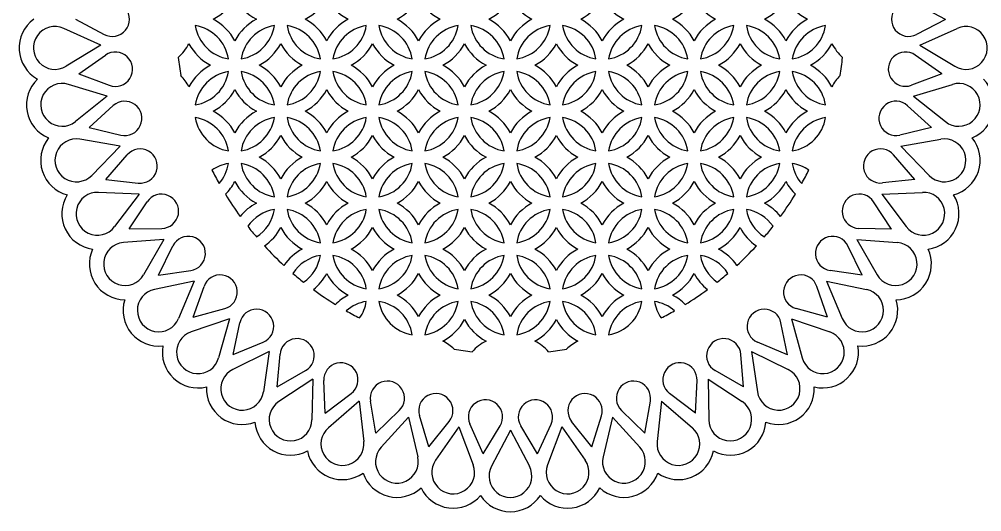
# Model space of a CAD drawing. Extents: x -1132 to -515, y -414 to -133.
# Drawn here: x -826 to -696.5, y -267.5 to -201.3 of the extents above; entities that cross this region are included whole.
import ezdxf

# ---------------------------------------------------------------- set-up
doc = ezdxf.new("R2010")
doc.units = 0
doc.layers.get('0').update_dxf_attribs({"linetype": 'CONTINUOUS'})

msp = doc.modelspace()

# ---------------------------------------------------------------- linework, layer by layer
for p, q in [((-701.368508, -201.317741), (-705.239653, -199.266882)), ((-818.441626, -201.295695), (-814.570481, -203.346554)), ((-701.368508, -201.317741), (-705.251253, -203.346554)), ((-815.030009, -204.774885), (-820.026751, -202.534407)), ((-704.780125, -204.774885), (-699.783383, -202.534407)), ((-815.030009, -204.774885), (-819.706544, -207.623955)), ((-704.780125, -204.774885), (-700.10359, -207.623955)), ((-817.98143, -208.632358), (-814.383579, -206.132906)), ((-701.831467, -208.65423), (-705.415047, -206.134359)), ((-817.98143, -208.632358), (-813.883768, -210.181862)), ((-701.831467, -208.65423), (-705.937873, -210.180409)), ((-814.160656, -211.656525), (-819.398804, -210.059971)), ((-705.649478, -211.656525), (-700.41133, -210.059971)), ((-814.160656, -211.656525), (-818.443232, -215.069254)), ((-705.649478, -211.656525), (-701.366902, -215.069254)), ((-816.605334, -215.853492), (-813.349118, -212.922818)), ((-703.210283, -215.874845), (-706.449781, -212.925702)), ((-816.605334, -215.853492), (-812.345779, -216.877204)), ((-703.210283, -215.874845), (-707.475589, -216.87432)), ((-812.43566, -218.374942), (-817.832604, -217.447491)), ((-707.374474, -218.374942), (-701.97753, -217.447491)), ((-812.43566, -218.374942), (-816.256738, -222.29751)), ((-707.374474, -218.374942), (-703.553396, -222.29751)), ((-814.335041, -222.845214), (-811.471812, -219.529537)), ((-705.483208, -222.865711), (-708.327537, -219.533807)), ((-814.335041, -222.845214), (-809.980769, -223.326991)), ((-705.483208, -222.865711), (-709.840149, -223.322721)), ((-809.882225, -224.824183), (-815.352853, -224.580462)), ((-809.882225, -224.824183), (-813.181544, -229.194728)), ((-709.927909, -224.824183), (-704.457281, -224.580462)), ((-709.927909, -224.824183), (-706.62859, -229.194728)), ((-811.206355, -229.497261), (-808.781268, -225.848872)), ((-708.614399, -229.51658), (-711.018701, -225.85446)), ((-811.206355, -229.497261), (-806.826035, -229.429504)), ((-708.614399, -229.51658), (-712.994263, -229.423916)), ((-806.54062, -230.90254), (-811.998657, -231.346392)), ((-806.54062, -230.90254), (-809.266149, -235.652136)), ((-807.268617, -235.704727), (-805.319917, -231.781162)), ((-712.554475, -235.722562), (-714.480833, -231.78798)), ((-713.269514, -230.90254), (-710.543985, -235.652136)), ((-713.269514, -230.90254), (-707.811477, -231.346392)), ((-807.268617, -235.704727), (-802.93133, -235.088504)), ((-712.554475, -235.722562), (-716.888188, -235.081686)), ((-802.463544, -236.514152), (-807.822914, -237.638578)), ((-802.463544, -236.514152), (-804.572299, -241.567896)), ((-717.34659, -236.514152), (-715.237835, -241.567896)), ((-717.34659, -236.514152), (-711.98722, -237.638578)), ((-802.583928, -241.369715), (-801.142347, -237.232852)), ((-717.241297, -241.385785), (-718.659332, -237.240792)), ((-802.583928, -241.369715), (-798.358074, -240.214745)), ((-717.241297, -241.385785), (-721.460515, -240.206805)), ((-797.715297, -241.570523), (-802.891478, -243.357789)), ((-797.715297, -241.570523), (-799.174021, -246.848713)), ((-797.226167, -246.402886), (-796.31444, -242.117965)), ((-722.600953, -246.416938), (-723.4883, -242.126902)), ((-722.094837, -241.570523), (-720.636113, -246.848713)), ((-722.094837, -241.570523), (-716.918656, -243.357789)), ((-797.226167, -246.402886), (-793.178392, -244.727383)), ((-722.600953, -246.416938), (-726.639135, -244.718446)), ((-792.370759, -245.991909), (-797.28212, -248.41383)), ((-792.370759, -245.991909), (-793.156448, -251.411306)), ((-727.439375, -245.991909), (-726.653686, -251.411306)), ((-727.439375, -245.991909), (-722.528014, -248.41383)), ((-791.279831, -250.724863), (-790.912336, -246.359461)), ((-728.548917, -250.736676), (-728.891583, -246.369254)), ((-791.279831, -250.724863), (-787.47397, -248.555252)), ((-728.548917, -250.736676), (-732.342379, -248.545458)), ((-786.514218, -249.708583), (-791.083304, -252.726963)), ((-786.514218, -249.708583), (-786.614481, -255.18372)), ((-784.838695, -254.267487), (-785.021228, -249.890448)), ((-734.991386, -254.276873), (-734.783967, -249.900943)), ((-733.295916, -249.708583), (-733.195653, -255.18372)), ((-733.295916, -249.708583), (-728.72683, -252.726963)), ((-784.838695, -254.267487), (-781.334769, -251.637983)), ((-734.991386, -254.276873), (-738.480304, -251.627488)), ((-780.238034, -252.661931), (-784.392789, -256.229169)), ((-780.238034, -252.661931), (-779.651291, -258.106461)), ((-778.004342, -256.974888), (-778.734024, -252.65524)), ((-741.826759, -256.9817), (-741.072526, -252.666272)), ((-739.5721, -252.661931), (-740.158843, -258.106461)), ((-739.5721, -252.661931), (-735.417345, -256.229169)), ((-778.004342, -256.974888), (-774.857609, -253.92696)), ((-773.641188, -254.805376), (-777.316088, -258.865214)), ((-773.641188, -254.805376), (-772.37669, -260.133436)), ((-770.884552, -258.804368), (-772.149876, -254.610236)), ((-748.947237, -258.808499), (-747.658085, -254.621629)), ((-746.168946, -254.805376), (-747.433444, -260.133436)), ((-746.168946, -254.805376), (-742.494046, -258.865214)), ((-741.826759, -256.9817), (-744.956109, -253.915928)), ((-770.884552, -258.804368), (-768.144639, -255.386084)), ((-766.827715, -256.105116), (-769.964804, -260.593528)), ((-766.827715, -256.105116), (-764.905405, -261.232678)), ((-763.591609, -259.727076), (-765.372619, -255.724603)), ((-763.591609, -259.727076), (-761.301726, -255.992344)), ((-756.240527, -259.728461), (-758.509137, -255.980768)), ((-756.240527, -259.728461), (-754.436786, -255.736179)), ((-752.982419, -256.105116), (-754.904729, -261.232678)), ((-752.982419, -256.105116), (-749.84533, -260.593528)), ((-748.947237, -258.808499), (-751.667669, -255.37469)), ((-759.905067, -256.540652), (-762.454873, -261.386853)), ((-759.905067, -256.540652), (-757.355261, -261.386853))]:
    msp.add_line(p, q)
for centre, radius, start, end in [((-813.491431, -201.309769), 2.30496, 242.086213, 117.587987), ((-803.177135, -195.124994), 7, 297.980975, 332.019025), ((-790.813687, -195.124994), 7, 207.980975, 242.019025), ((-790.813687, -195.124994), 7, 297.980975, 332.019025), ((-778.450239, -195.124994), 7, 207.980975, 242.019025), ((-778.450239, -195.124994), 7, 297.980975, 332.019025), ((-766.086791, -195.124994), 7, 207.980975, 242.019025), ((-766.086791, -195.124994), 7, 297.980975, 332.019025), ((-753.723343, -195.124994), 7, 207.980975, 242.019025), ((-753.723343, -195.124994), 7, 297.980975, 332.019025), ((-741.359895, -195.124994), 7, 207.980975, 242.019025), ((-741.359895, -195.124994), 7, 297.980975, 332.019025), ((-728.996447, -195.124994), 7, 207.980975, 242.019025), ((-728.996447, -195.124994), 7, 297.980975, 332.019025), ((-716.632999, -195.124994), 7, 207.980975, 242.019025), ((-706.318703, -201.303666), 2.30496, 62.086213, 297.587987), ((-821.205568, -205.163418), 4.802, 126.568547, 240.631453), ((-803.177135, -207.488442), 7, 27.980975, 62.019025), ((-790.813687, -207.488442), 7, 117.980975, 152.019025), ((-790.813687, -207.488442), 7, 27.980975, 62.019025), ((-778.450239, -207.488442), 7, 117.980975, 152.019025), ((-778.450239, -207.488442), 7, 27.980975, 62.019025), ((-766.086791, -207.488442), 7, 117.980975, 152.019025), ((-766.086791, -207.488442), 7, 27.980975, 62.019025), ((-753.723343, -207.488442), 7, 117.980975, 152.019025), ((-753.723343, -207.488442), 7, 27.980975, 62.019025), ((-741.359895, -207.488442), 7, 117.980975, 152.019025), ((-741.359895, -207.488442), 7, 27.980975, 62.019025), ((-728.996447, -207.488442), 7, 117.980975, 152.019025), ((-728.996447, -207.488442), 7, 27.980975, 62.019025), ((-716.632999, -207.488442), 7, 117.980975, 152.019025), ((-821.205568, -205.163418), 2.8812, 65.849113, 301.350887), ((-796.995411, -201.306718), 5.4, 189.044199, 260.955801), ((-803.177135, -207.488442), 5.4, 9.044199, 80.955801), ((-796.995411, -201.306718), 5.4, 279.044199, 350.955801), ((-790.813687, -207.488442), 5.4, 99.044199, 170.955801), ((-784.631963, -201.306718), 5.4, 189.044199, 260.955801), ((-790.813687, -207.488442), 5.4, 9.044199, 80.955801), ((-778.450239, -207.488442), 5.4, 99.044199, 170.955801), ((-784.631963, -201.306718), 5.4, 279.044199, 350.955801), ((-778.450239, -207.488442), 5.4, 9.044199, 80.955801), ((-772.268515, -201.306718), 5.4, 189.044199, 260.955801), ((-766.086791, -207.488442), 5.4, 99.044199, 170.955801), ((-772.268515, -201.306718), 5.4, 279.044199, 350.955801), ((-766.086791, -207.488442), 5.4, 9.044199, 80.955801), ((-759.905067, -201.306718), 5.4, 189.044199, 260.955801), ((-759.905067, -201.306718), 5.4, 279.044199, 350.955801), ((-753.723343, -207.488442), 5.4, 99.044199, 170.955801), ((-753.723343, -207.488442), 5.4, 9.044199, 80.955801), ((-747.541619, -201.306718), 5.4, 189.044199, 260.955801), ((-741.359895, -207.488442), 5.4, 99.044199, 170.955801), ((-747.541619, -201.306718), 5.4, 279.044199, 350.955801), ((-741.359895, -207.488442), 5.4, 9.044199, 80.955801), ((-735.178171, -201.306718), 5.4, 189.044199, 260.955801), ((-735.178171, -201.306718), 5.4, 279.044199, 350.955801), ((-728.996447, -207.488442), 5.4, 99.044199, 170.955801), ((-728.996447, -207.488442), 5.4, 9.044199, 80.955801), ((-722.814723, -201.306718), 5.4, 189.044199, 260.955801), ((-722.814723, -201.306718), 5.4, 279.044199, 350.955801), ((-716.632999, -207.488442), 5.4, 99.044199, 170.955801), ((-698.604566, -205.163418), 2.8812, 238.649113, 114.150887), ((-809.358859, -201.306718), 7, 312.717073, 332.019025), ((-796.995411, -201.306718), 7, 207.980975, 242.019025), ((-796.995411, -201.306718), 7, 297.980975, 332.019025), ((-784.631963, -201.306718), 7, 207.980975, 242.019025), ((-784.631963, -201.306718), 7, 297.980975, 332.019025), ((-772.268515, -201.306718), 7, 207.980975, 242.019025), ((-772.268515, -201.306718), 7, 297.980975, 332.019025), ((-759.905067, -201.306718), 7, 207.980975, 242.019025), ((-759.905067, -201.306718), 7, 297.980975, 332.019025), ((-747.541619, -201.306718), 7, 207.980975, 242.019025), ((-747.541619, -201.306718), 7, 297.980975, 332.019025), ((-735.178171, -201.306718), 7, 207.980975, 242.019025), ((-735.178171, -201.306718), 7, 297.980975, 332.019025), ((-722.814723, -201.306718), 7, 207.980975, 242.019025), ((-722.814723, -201.306718), 7, 297.980975, 332.019025), ((-710.451275, -201.306718), 7, 207.980975, 227.282927), ((-813.068504, -208.025897), 2.30496, 249.286213, 124.787987), ((-706.740865, -208.019843), 2.30496, 54.886213, 290.387987), ((-759.905067, -201.306718), 45, 186.562595, 189.674116), ((-759.905067, -201.306718), 45, 350.325884, 353.437405), ((-796.995411, -213.670166), 7, 117.980975, 152.019025), ((-803.177135, -207.488442), 5.4, 279.044199, 350.955801), ((-796.995411, -213.670166), 5.4, 99.044199, 170.955801), ((-790.813687, -207.488442), 5.4, 189.044199, 260.955801), ((-796.995411, -213.670166), 5.4, 9.044199, 80.955801), ((-796.995411, -213.670166), 7, 27.980975, 62.019025), ((-784.631963, -213.670166), 7, 117.980975, 152.019025), ((-784.631963, -213.670166), 5.4, 99.044199, 170.955801), ((-790.813687, -207.488442), 5.4, 279.044199, 350.955801), ((-778.450239, -207.488442), 5.4, 189.044199, 260.955801), ((-784.631963, -213.670166), 5.4, 9.044199, 80.955801), ((-784.631963, -213.670166), 7, 27.980975, 62.019025), ((-772.268515, -213.670166), 7, 117.980975, 152.019025), ((-778.450239, -207.488442), 5.4, 279.044199, 350.955801), ((-772.268515, -213.670166), 5.4, 99.044199, 170.955801), ((-766.086791, -207.488442), 5.4, 189.044199, 260.955801), ((-772.268515, -213.670166), 5.4, 9.044199, 80.955801), ((-772.268515, -213.670166), 7, 27.980975, 62.019025), ((-759.905067, -213.670166), 7, 117.980975, 152.019025), ((-766.086791, -207.488442), 5.4, 279.044199, 350.955801), ((-759.905067, -213.670166), 5.4, 99.044199, 170.955801), ((-753.723343, -207.488442), 5.4, 189.044199, 260.955801), ((-759.905067, -213.670166), 5.4, 9.044199, 80.955801), ((-759.905067, -213.670166), 7, 27.980975, 62.019025), ((-747.541619, -213.670166), 7, 117.980975, 152.019025), ((-753.723343, -207.488442), 5.4, 279.044199, 350.955801), ((-747.541619, -213.670166), 5.4, 99.044199, 170.955801), ((-741.359895, -207.488442), 5.4, 189.044199, 260.955801), ((-747.541619, -213.670166), 5.4, 9.044199, 80.955801), ((-747.541619, -213.670166), 7, 27.980975, 62.019025), ((-735.178171, -213.670166), 7, 117.980975, 152.019025), ((-741.359895, -207.488442), 5.4, 279.044199, 350.955801), ((-735.178171, -213.670166), 5.4, 99.044199, 170.955801), ((-728.996447, -207.488442), 5.4, 189.044199, 260.955801), ((-735.178171, -213.670166), 5.4, 9.044199, 80.955801), ((-735.178171, -213.670166), 7, 27.980975, 62.019025), ((-722.814723, -213.670166), 7, 117.980975, 152.019025), ((-728.996447, -207.488442), 5.4, 279.044199, 350.955801), ((-722.814723, -213.670166), 5.4, 99.044199, 170.955801), ((-716.632999, -207.488442), 5.4, 189.044199, 260.955801), ((-722.814723, -213.670166), 5.4, 9.044199, 80.955801), ((-722.814723, -213.670166), 7, 27.980975, 62.019025), ((-820.238823, -212.815997), 4.802, 133.768547, 247.831453), ((-809.358859, -213.670166), 7, 27.980975, 43.308284), ((-710.451275, -213.670166), 7, 136.691716, 152.019025), ((-699.571311, -212.815997), 4.802, 292.168547, 46.231453), ((-820.238823, -212.815997), 2.8812, 73.049113, 308.550887), ((-803.177135, -207.488442), 7, 297.980975, 332.019025), ((-790.813687, -207.488442), 7, 207.980975, 242.019025), ((-790.813687, -207.488442), 7, 297.980975, 332.019025), ((-778.450239, -207.488442), 7, 207.980975, 242.019025), ((-778.450239, -207.488442), 7, 297.980975, 332.019025), ((-766.086791, -207.488442), 7, 207.980975, 242.019025), ((-766.086791, -207.488442), 7, 297.980975, 332.019025), ((-753.723343, -207.488442), 7, 207.980975, 242.019025), ((-753.723343, -207.488442), 7, 297.980975, 332.019025), ((-741.359895, -207.488442), 7, 207.980975, 242.019025), ((-741.359895, -207.488442), 7, 297.980975, 332.019025), ((-728.996447, -207.488442), 7, 207.980975, 242.019025), ((-728.996447, -207.488442), 7, 297.980975, 332.019025), ((-716.632999, -207.488442), 7, 207.980975, 242.019025), ((-699.571311, -212.815997), 2.8812, 231.449113, 106.950887), ((-811.807158, -214.63606), 2.30496, 256.486213, 131.987987), ((-708.001458, -214.630149), 2.30496, 47.686213, 283.187987), ((-803.177135, -219.85189), 7, 27.980975, 62.019025), ((-790.813687, -219.85189), 7, 117.980975, 152.019025), ((-790.813687, -219.85189), 7, 27.980975, 62.019025), ((-778.450239, -219.85189), 7, 117.980975, 152.019025), ((-778.450239, -219.85189), 7, 27.980975, 62.019025), ((-766.086791, -219.85189), 7, 117.980975, 152.019025), ((-766.086791, -219.85189), 7, 27.980975, 62.019025), ((-753.723343, -219.85189), 7, 117.980975, 152.019025), ((-753.723343, -219.85189), 7, 27.980975, 62.019025), ((-741.359895, -219.85189), 7, 117.980975, 152.019025), ((-741.359895, -219.85189), 7, 27.980975, 62.019025), ((-728.996447, -219.85189), 7, 117.980975, 152.019025), ((-728.996447, -219.85189), 7, 27.980975, 62.019025), ((-716.632999, -219.85189), 7, 117.980975, 152.019025), ((-803.177135, -219.85189), 5.4, 9.044199, 80.955801), ((-796.995411, -213.670166), 5.4, 189.044199, 260.955801), ((-796.995411, -213.670166), 5.4, 279.044199, 350.955801), ((-790.813687, -219.85189), 5.4, 99.044199, 170.955801), ((-790.813687, -219.85189), 5.4, 9.044199, 80.955801), ((-784.631963, -213.670166), 5.4, 189.044199, 260.955801), ((-784.631963, -213.670166), 5.4, 279.044199, 350.955801), ((-778.450239, -219.85189), 5.4, 99.044199, 170.955801), ((-772.268515, -213.670166), 5.4, 189.044199, 260.955801), ((-778.450239, -219.85189), 5.4, 9.044199, 80.955801), ((-772.268515, -213.670166), 5.4, 279.044199, 350.955801), ((-766.086791, -219.85189), 5.4, 99.044199, 170.955801), ((-759.905067, -213.670166), 5.4, 189.044199, 260.955801), ((-766.086791, -219.85189), 5.4, 9.044199, 80.955801), ((-759.905067, -213.670166), 5.4, 279.044199, 350.955801), ((-753.723343, -219.85189), 5.4, 99.044199, 170.955801), ((-747.541619, -213.670166), 5.4, 189.044199, 260.955801), ((-753.723343, -219.85189), 5.4, 9.044199, 80.955801), ((-747.541619, -213.670166), 5.4, 279.044199, 350.955801), ((-741.359895, -219.85189), 5.4, 99.044199, 170.955801), ((-741.359895, -219.85189), 5.4, 9.044199, 80.955801), ((-735.178171, -213.670166), 5.4, 189.044199, 260.955801), ((-735.178171, -213.670166), 5.4, 279.044199, 350.955801), ((-728.996447, -219.85189), 5.4, 99.044199, 170.955801), ((-728.996447, -219.85189), 5.4, 9.044199, 80.955801), ((-722.814723, -213.670166), 5.4, 189.044199, 260.955801), ((-722.814723, -213.670166), 5.4, 279.044199, 350.955801), ((-716.632999, -219.85189), 5.4, 99.044199, 170.955801), ((-818.320578, -220.287068), 4.802, 140.968547, 255.031453), ((-818.320578, -220.287068), 2.8812, 80.249113, 315.750887), ((-796.995411, -213.670166), 7, 297.980975, 332.019025), ((-784.631963, -213.670166), 7, 207.980975, 242.019025), ((-784.631963, -213.670166), 7, 297.980975, 332.019025), ((-772.268515, -213.670166), 7, 207.980975, 242.019025), ((-772.268515, -213.670166), 7, 297.980975, 332.019025), ((-759.905067, -213.670166), 7, 207.980975, 242.019025), ((-759.905067, -213.670166), 7, 297.980975, 332.019025), ((-747.541619, -213.670166), 7, 207.980975, 242.019025), ((-747.541619, -213.670166), 7, 297.980975, 332.019025), ((-735.178171, -213.670166), 7, 207.980975, 242.019025), ((-735.178171, -213.670166), 7, 297.980975, 332.019025), ((-722.814723, -213.670166), 7, 207.980975, 242.019025), ((-701.489556, -220.287068), 2.8812, 224.249113, 99.750887), ((-701.489556, -220.287068), 4.802, 284.968547, 39.031453), ((-809.727285, -221.036011), 2.30496, 263.686213, 139.187987), ((-710.080603, -221.030337), 2.30496, 40.486213, 275.987987), ((-796.995411, -226.033614), 7, 27.980975, 62.019025), ((-784.631963, -226.033614), 7, 117.980975, 152.019025), ((-784.631963, -226.033614), 7, 27.980975, 62.019025), ((-772.268515, -226.033614), 7, 117.980975, 152.019025), ((-772.268515, -226.033614), 7, 27.980975, 62.019025), ((-759.905067, -226.033614), 7, 117.980975, 152.019025), ((-759.905067, -226.033614), 7, 27.980975, 62.019025), ((-747.541619, -226.033614), 7, 117.980975, 152.019025), ((-747.541619, -226.033614), 7, 27.980975, 62.019025), ((-735.178171, -226.033614), 7, 117.980975, 152.019025), ((-735.178171, -226.033614), 7, 27.980975, 62.019025), ((-722.814723, -226.033614), 7, 117.980975, 152.019025), ((-796.995411, -226.033614), 5.4, 99.044199, 124.728735), ((-803.177135, -219.85189), 5.4, 318.906314, 350.955801), ((-790.813687, -219.85189), 5.4, 189.044199, 260.955801), ((-796.995411, -226.033614), 5.4, 9.044199, 80.955801), ((-784.631963, -226.033614), 5.4, 99.044199, 170.955801), ((-790.813687, -219.85189), 5.4, 279.044199, 350.955801), ((-784.631963, -226.033614), 5.4, 9.044199, 80.955801), ((-778.450239, -219.85189), 5.4, 189.044199, 260.955801), ((-778.450239, -219.85189), 5.4, 279.044199, 350.955801), ((-772.268515, -226.033614), 5.4, 99.044199, 170.955801), ((-766.086791, -219.85189), 5.4, 189.044199, 260.955801), ((-772.268515, -226.033614), 5.4, 9.044199, 80.955801), ((-759.905067, -226.033614), 5.4, 99.044199, 170.955801), ((-766.086791, -219.85189), 5.4, 279.044199, 350.955801), ((-753.723343, -219.85189), 5.4, 189.044199, 260.955801), ((-759.905067, -226.033614), 5.4, 9.044199, 80.955801), ((-753.723343, -219.85189), 5.4, 279.044199, 350.955801), ((-747.541619, -226.033614), 5.4, 99.044199, 170.955801), ((-741.359895, -219.85189), 5.4, 189.044199, 260.955801), ((-747.541619, -226.033614), 5.4, 9.044199, 80.955801), ((-741.359895, -219.85189), 5.4, 279.044199, 350.955801), ((-735.178171, -226.033614), 5.4, 99.044199, 170.955801), ((-735.178171, -226.033614), 5.4, 9.044199, 80.955801), ((-728.996447, -219.85189), 5.4, 189.044199, 260.955801), ((-728.996447, -219.85189), 5.4, 279.044199, 350.955801), ((-722.814723, -226.033614), 5.4, 99.044199, 170.955801), ((-716.632999, -219.85189), 5.4, 189.044199, 221.093686), ((-722.814723, -226.033614), 5.4, 55.271265, 80.955801), ((-759.905067, -201.306718), 45, 206.799103, 209.405672), ((-759.905067, -201.306718), 45, 330.594328, 333.200897), ((-803.177135, -219.85189), 7, 314.589702, 332.019025), ((-790.813687, -219.85189), 7, 207.980975, 242.019025), ((-790.813687, -219.85189), 7, 297.980975, 332.019025), ((-778.450239, -219.85189), 7, 207.980975, 242.019025), ((-778.450239, -219.85189), 7, 297.980975, 332.019025), ((-766.086791, -219.85189), 7, 207.980975, 242.019025), ((-766.086791, -219.85189), 7, 297.980975, 332.019025), ((-753.723343, -219.85189), 7, 207.980975, 242.019025), ((-753.723343, -219.85189), 7, 297.980975, 332.019025), ((-741.359895, -219.85189), 7, 207.980975, 242.019025), ((-741.359895, -219.85189), 7, 297.980975, 332.019025), ((-728.996447, -219.85189), 7, 207.980975, 242.019025), ((-728.996447, -219.85189), 7, 297.980975, 332.019025), ((-716.632999, -219.85189), 7, 207.980975, 225.410298), ((-815.481085, -227.458807), 4.802, 148.168547, 262.231453), ((-815.481085, -227.458807), 2.8812, 87.449113, 322.950887), ((-806.861686, -227.124819), 2.30496, 270.886213, 146.387987), ((-759.905067, -201.306718), 45, 211.526588, 216.102514), ((-759.905067, -201.306718), 45, 323.897486, 328.473412), ((-712.945508, -227.119472), 2.30496, 33.286213, 268.787987), ((-704.329048, -227.458807), 2.8812, 217.049113, 92.550887), ((-704.329048, -227.458807), 4.802, 277.768547, 31.831453), ((-790.813687, -232.215338), 7, 117.980975, 141.126848), ((-790.813687, -232.215338), 7, 27.980975, 62.019025), ((-778.450239, -232.215338), 7, 117.980975, 152.019025), ((-778.450239, -232.215338), 7, 27.980975, 62.019025), ((-766.086791, -232.215338), 7, 117.980975, 152.019025), ((-766.086791, -232.215338), 7, 27.980975, 62.019025), ((-753.723343, -232.215338), 7, 117.980975, 152.019025), ((-753.723343, -232.215338), 7, 27.980975, 62.019025), ((-741.359895, -232.215338), 7, 117.980975, 152.019025), ((-741.359895, -232.215338), 7, 27.980975, 62.019025), ((-728.996447, -232.215338), 7, 117.980975, 152.019025), ((-728.996447, -232.215338), 7, 38.873152, 62.019025), ((-790.813687, -232.215338), 5.4, 99.044199, 145.391906), ((-796.995411, -226.033614), 5.4, 302.6514, 350.955801), ((-790.813687, -232.215338), 5.4, 9.044199, 80.955801), ((-784.631963, -226.033614), 5.4, 189.044199, 260.955801), ((-784.631963, -226.033614), 5.4, 279.044199, 350.955801), ((-778.450239, -232.215338), 5.4, 99.044199, 170.955801), ((-778.450239, -232.215338), 5.4, 9.044199, 80.955801), ((-772.268515, -226.033614), 5.4, 189.044199, 260.955801), ((-766.086791, -232.215338), 5.4, 99.044199, 170.955801), ((-772.268515, -226.033614), 5.4, 279.044199, 350.955801), ((-766.086791, -232.215338), 5.4, 9.044199, 80.955801), ((-759.905067, -226.033614), 5.4, 189.044199, 260.955801), ((-753.723343, -232.215338), 5.4, 99.044199, 170.955801), ((-759.905067, -226.033614), 5.4, 279.044199, 350.955801), ((-753.723343, -232.215338), 5.4, 9.044199, 80.955801), ((-747.541619, -226.033614), 5.4, 189.044199, 260.955801), ((-741.359895, -232.215338), 5.4, 99.044199, 170.955801), ((-747.541619, -226.033614), 5.4, 279.044199, 350.955801), ((-741.359895, -232.215338), 5.4, 9.044199, 80.955801), ((-735.178171, -226.033614), 5.4, 189.044199, 260.955801), ((-735.178171, -226.033614), 5.4, 279.044199, 350.955801), ((-728.996447, -232.215338), 5.4, 99.044199, 170.955801), ((-728.996447, -232.215338), 5.4, 34.608094, 80.955801), ((-722.814723, -226.033614), 5.4, 189.044199, 237.3486), ((-759.905067, -201.306718), 45, 218.221484, 220.581032), ((-759.905067, -201.306718), 45, 319.418968, 321.778516), ((-803.255552, -232.806461), 2.30496, 278.086213, 153.587987), ((-796.995411, -226.033614), 7, 304.71039, 332.019025), ((-784.631963, -226.033614), 7, 207.980975, 242.019025), ((-784.631963, -226.033614), 7, 297.980975, 332.019025), ((-772.268515, -226.033614), 7, 207.980975, 242.019025), ((-772.268515, -226.033614), 7, 297.980975, 332.019025), ((-759.905067, -226.033614), 7, 207.980975, 242.019025), ((-759.905067, -226.033614), 7, 297.980975, 332.019025), ((-747.541619, -226.033614), 7, 207.980975, 242.019025), ((-747.541619, -226.033614), 7, 297.980975, 332.019025), ((-735.178171, -226.033614), 7, 207.980975, 242.019025), ((-735.178171, -226.033614), 7, 297.980975, 332.019025), ((-722.814723, -226.033614), 7, 207.980975, 235.28961), ((-716.550994, -232.801524), 2.30496, 26.086213, 261.587987), ((-811.765126, -234.218112), 2.8812, 94.649113, 330.150887), ((-759.905067, -201.306718), 45, 222.637655, 227.362345), ((-759.905067, -201.306718), 45, 312.637655, 317.362345), ((-708.045008, -234.218112), 2.8812, 209.849113, 85.350887), ((-811.765126, -234.218112), 4.802, 155.368547, 269.431453), ((-784.631963, -238.397062), 7, 117.980975, 145.28961), ((-784.631963, -238.397062), 5.4, 99.044199, 147.3486), ((-790.813687, -232.215338), 5.4, 304.608094, 350.955801), ((-784.631963, -238.397062), 5.4, 9.044199, 80.955801), ((-778.450239, -232.215338), 5.4, 189.044199, 260.955801), ((-784.631963, -238.397062), 7, 27.980975, 62.019025), ((-772.268515, -238.397062), 7, 117.980975, 152.019025), ((-772.268515, -238.397062), 5.4, 99.044199, 170.955801), ((-778.450239, -232.215338), 5.4, 279.044199, 350.955801), ((-766.086791, -232.215338), 5.4, 189.044199, 260.955801), ((-772.268515, -238.397062), 5.4, 9.044199, 80.955801), ((-772.268515, -238.397062), 7, 27.980975, 62.019025), ((-759.905067, -238.397062), 7, 117.980975, 152.019025), ((-759.905067, -238.397062), 5.4, 99.044199, 170.955801), ((-766.086791, -232.215338), 5.4, 279.044199, 350.955801), ((-759.905067, -238.397062), 5.4, 9.044199, 80.955801), ((-753.723343, -232.215338), 5.4, 189.044199, 260.955801), ((-759.905067, -238.397062), 7, 27.980975, 62.019025), ((-747.541619, -238.397062), 7, 117.980975, 152.019025), ((-753.723343, -232.215338), 5.4, 279.044199, 350.955801), ((-747.541619, -238.397062), 5.4, 99.044199, 170.955801), ((-741.359895, -232.215338), 5.4, 189.044199, 260.955801), ((-747.541619, -238.397062), 5.4, 9.044199, 80.955801), ((-747.541619, -238.397062), 7, 27.980975, 62.019025), ((-735.178171, -238.397062), 7, 117.980975, 152.019025), ((-741.359895, -232.215338), 5.4, 279.044199, 350.955801), ((-735.178171, -238.397062), 5.4, 99.044199, 170.955801), ((-735.178171, -238.397062), 5.4, 32.6514, 80.955801), ((-728.996447, -232.215338), 5.4, 189.044199, 235.391906), ((-735.178171, -238.397062), 7, 34.71039, 62.019025), ((-708.045008, -234.218112), 4.802, 270.568547, 24.631453), ((-798.965756, -237.991333), 2.30496, 285.286213, 160.787987), ((-759.905067, -201.306718), 45, 229.418968, 231.778516), ((-790.813687, -232.215338), 7, 308.873152, 332.019025), ((-778.450239, -232.215338), 7, 207.980975, 242.019025), ((-778.450239, -232.215338), 7, 297.980975, 332.019025), ((-766.086791, -232.215338), 7, 207.980975, 242.019025), ((-766.086791, -232.215338), 7, 297.980975, 332.019025), ((-753.723343, -232.215338), 7, 207.980975, 242.019025), ((-753.723343, -232.215338), 7, 297.980975, 332.019025), ((-741.359895, -232.215338), 7, 207.980975, 242.019025), ((-741.359895, -232.215338), 7, 297.980975, 332.019025), ((-728.996447, -232.215338), 7, 207.980975, 231.126848), ((-759.905067, -201.306718), 45, 308.221484, 310.581032), ((-720.8402, -237.986884), 2.30496, 18.886213, 254.387987), ((-807.231303, -240.458385), 2.8812, 101.849113, 337.350887), ((-759.905067, -201.306718), 45, 233.897486, 238.473412), ((-759.905067, -201.306718), 45, 301.526588, 306.102514), ((-712.578831, -240.458385), 2.8812, 202.649113, 78.150887), ((-807.231303, -240.458385), 4.802, 162.568547, 276.631453), ((-778.450239, -244.578786), 7, 117.980975, 135.410298), ((-778.450239, -244.578786), 5.4, 99.044199, 131.093686), ((-784.631963, -238.397062), 5.4, 325.271265, 350.955801), ((-772.268515, -238.397062), 5.4, 189.044199, 260.955801), ((-778.450239, -244.578786), 5.4, 9.044199, 80.955801), ((-778.450239, -244.578786), 7, 27.980975, 62.019025), ((-766.086791, -244.578786), 7, 117.980975, 152.019025), ((-772.268515, -238.397062), 5.4, 279.044199, 350.955801), ((-766.086791, -244.578786), 5.4, 99.044199, 170.955801), ((-759.905067, -238.397062), 5.4, 189.044199, 260.955801), ((-766.086791, -244.578786), 5.4, 9.044199, 80.955801), ((-766.086791, -244.578786), 7, 27.980975, 62.019025), ((-753.723343, -244.578786), 7, 117.980975, 152.019025), ((-759.905067, -238.397062), 5.4, 279.044199, 350.955801), ((-753.723343, -244.578786), 5.4, 99.044199, 170.955801), ((-747.541619, -238.397062), 5.4, 189.044199, 260.955801), ((-753.723343, -244.578786), 5.4, 9.044199, 80.955801), ((-753.723343, -244.578786), 7, 27.980975, 62.019025), ((-741.359895, -244.578786), 7, 117.980975, 152.019025), ((-747.541619, -238.397062), 5.4, 279.044199, 350.955801), ((-741.359895, -244.578786), 5.4, 99.044199, 170.955801), ((-741.359895, -244.578786), 5.4, 48.906314, 80.955801), ((-735.178171, -238.397062), 5.4, 189.044199, 214.728735), ((-741.359895, -244.578786), 7, 44.589702, 62.019025), ((-712.578831, -240.458385), 4.802, 263.368547, 17.431453), ((-794.05995, -242.597666), 2.30496, 292.486213, 167.987987), ((-759.905067, -201.306718), 45, 240.594328, 243.200897), ((-759.905067, -201.306718), 45, 296.799103, 299.405672), ((-725.745482, -242.593776), 2.30496, 11.686213, 247.187987), ((-772.268515, -238.397062), 7, 297.980975, 332.019025), ((-759.905067, -238.397062), 7, 207.980975, 242.019025), ((-759.905067, -238.397062), 7, 297.980975, 332.019025), ((-747.541619, -238.397062), 7, 207.980975, 242.019025), ((-801.951116, -246.081212), 2.8812, 109.049113, 344.550887), ((-717.859018, -246.081212), 2.8812, 195.449113, 70.950887), ((-788.6155, -246.552816), 2.30496, 299.686213, 175.187987), ((-772.268515, -250.76051), 7, 46.691716, 62.019025), ((-759.905067, -250.76051), 7, 117.980975, 137.282927), ((-759.905067, -250.76051), 7, 42.717073, 62.019025), ((-747.541619, -250.76051), 7, 117.980975, 133.308284), ((-731.189481, -246.549546), 2.30496, 4.486213, 239.987987), ((-801.951116, -246.081212), 4.802, 169.768547, 283.831453), ((-759.905067, -201.306718), 45, 260.325884, 263.437405), ((-759.905067, -201.306718), 45, 276.562595, 279.674116), ((-717.859018, -246.081212), 4.802, 256.168547, 10.231453), ((-796.007838, -250.997919), 2.8812, 116.249113, 351.750887), ((-782.71827, -249.794409), 2.30496, 306.886213, 182.387987), ((-737.086342, -249.79181), 2.30496, 357.286213, 232.787987), ((-723.802296, -250.997919), 2.8812, 188.249113, 63.750887), ((-776.461262, -252.271321), 2.30496, 314.086213, 189.587987), ((-743.343068, -252.269435), 2.30496, 350.086213, 225.587987), ((-796.007838, -250.997919), 4.802, 176.968547, 291.031453), ((-723.802296, -250.997919), 4.802, 248.968547, 3.031453), ((-769.943153, -253.944492), 2.30496, 321.286213, 196.787987), ((-763.266737, -254.787533), 2.30496, 328.486213, 203.987987), ((-756.537306, -254.78715), 2.30496, 335.686213, 211.187987), ((-749.860986, -253.943348), 2.30496, 342.886213, 218.387987), ((-789.495198, -255.130966), 2.8812, 123.449113, 358.950887), ((-730.314936, -255.130966), 2.8812, 181.049113, 56.550887), ((-789.495198, -255.130966), 4.802, 184.168547, 298.231453), ((-782.515904, -258.415173), 2.8812, 130.649113, 6.150887), ((-737.29423, -258.415173), 2.8812, 173.849113, 49.350887), ((-730.314936, -255.130966), 4.802, 241.768547, 355.831453), ((-775.180023, -260.798745), 2.8812, 137.849113, 13.350887), ((-744.630111, -260.798745), 2.8812, 166.649113, 42.150887), ((-782.515904, -258.415173), 4.802, 191.368547, 305.431453), ((-737.29423, -258.415173), 4.802, 234.568547, 348.631453), ((-767.603248, -262.244092), 2.8812, 145.049113, 20.550887), ((-759.905067, -262.728421), 2.8812, 152.249113, 27.750887), ((-752.206886, -262.244092), 2.8812, 159.449113, 34.950887), ((-775.180023, -260.798745), 4.802, 198.568547, 312.631453), ((-744.630111, -260.798745), 4.802, 227.368547, 341.431453), ((-767.603248, -262.244092), 4.802, 205.768547, 319.831453), ((-759.905067, -262.728421), 4.802, 212.968547, 327.031453), ((-752.206886, -262.244092), 4.802, 220.168547, 334.231453)]:
    msp.add_arc(centre, radius, start, end)

doc.saveas('drawing.dxf')
